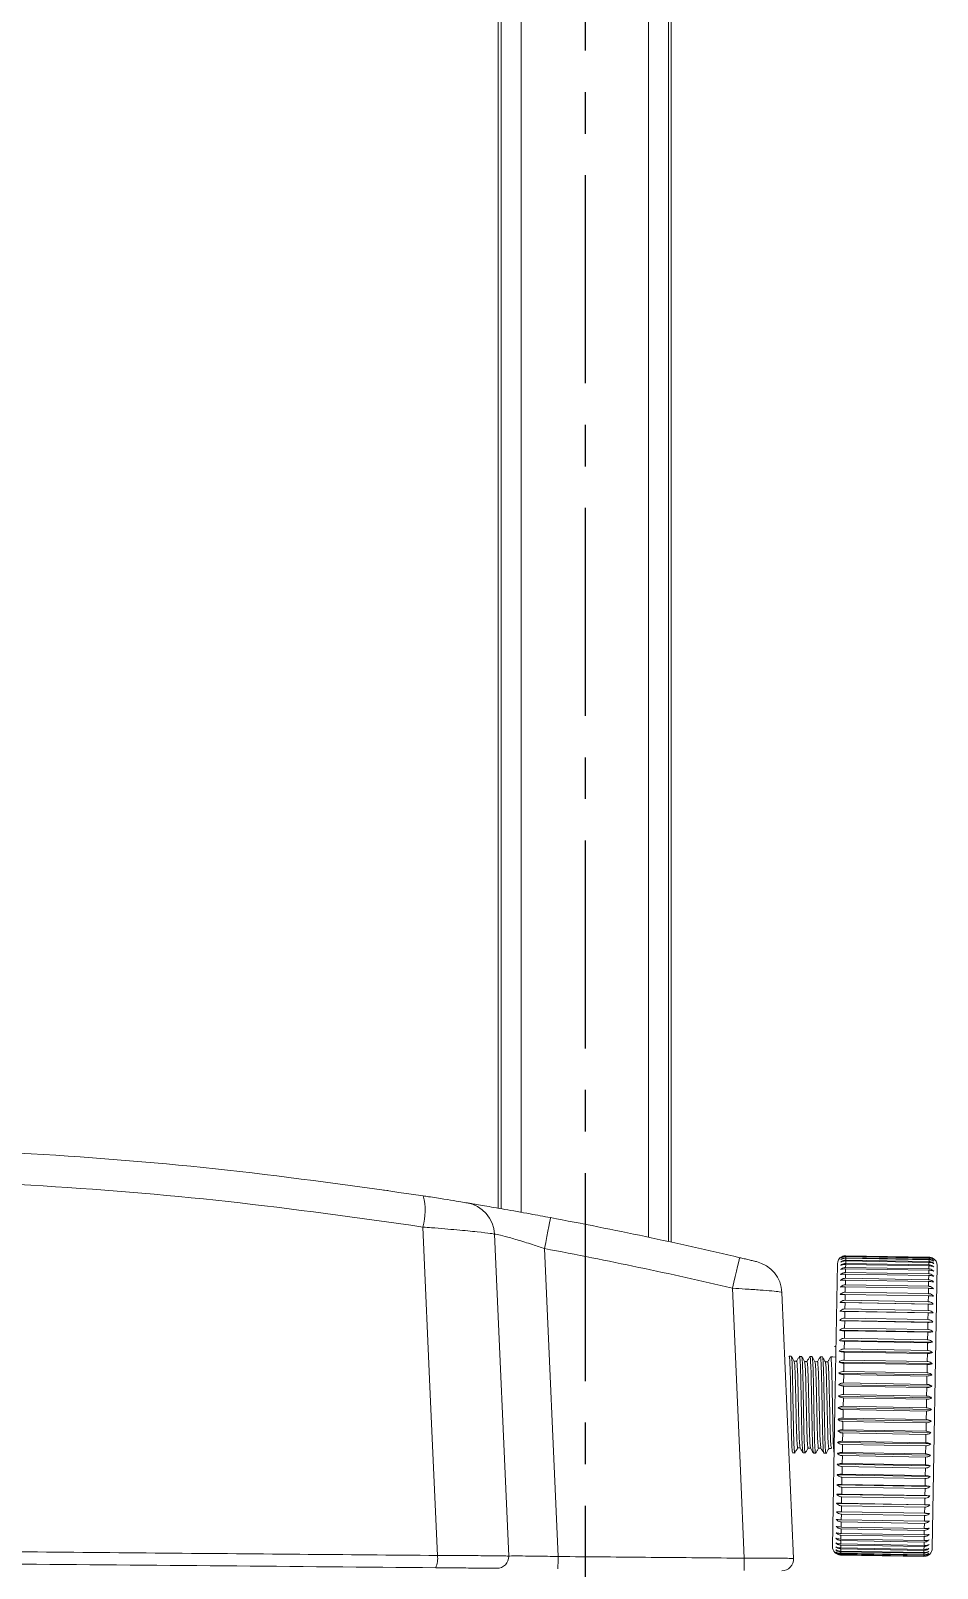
# Model space of a CAD drawing. Extents: x 0 to 1354, y 0 to 992.
# Drawn here: x 725.1 to 779.6, y 229.8 to 322.3 of the extents above; entities that cross this region are included whole.
import ezdxf

# ---------------------------------------------------------------- set-up
doc = ezdxf.new("R2010")
doc.units = 0
doc.header["$LTSCALE"] = 10
doc.header["$MEASUREMENT"] = 0
doc.linetypes.add('CENTER', pattern=[2, 1.25, -0.25, 0.25, -0.25])
doc.layers.get('0').update_dxf_attribs({"linetype": 'CONTINUOUS'})

msp = doc.modelspace()

# ---------------------------------------------------------------- linework, layer by layer
at = {"color": 1, "linetype": 'CENTER'}
msp.add_line((758.398, 533.594), (758.398, 155.095), dxfattribs=at)
at = {"color": 7, "linetype": 'Continuous', "lineweight": 15}
for p, q in [((753.178, 372.785), (753.178, 251.487)), ((753.35, 251.457), (753.35, 372.755)), ((762.21, 249.74), (762.21, 372.631)), ((763.41, 372.901), (763.41, 249.478)), ((763.578, 249.442), (763.578, 372.945)), ((754.549, 372.512), (754.549, 251.243)), ((746.283, 252.567), (746.546, 252.552)), ((752.961, 249.923), (753.807, 230.567)), ((755.966, 249.058), (756.774, 230.541)), ((773.409, 239.491), (773.56, 248.138)), ((774.068, 248.63), (774.031, 248.629)), ((774.055, 247.843), (774.051, 247.622)), ((774.055, 247.843), (779.054, 247.756)), ((774.059, 248.106), (774.056, 247.922)), ((779.055, 247.835), (774.056, 247.922)), ((774.059, 248.106), (779.059, 248.019)), ((774.063, 248.317), (774.06, 248.171)), ((779.06, 248.084), (774.06, 248.171)), ((774.063, 248.317), (779.062, 248.23)), ((774.066, 248.475), (774.064, 248.367)), ((779.063, 248.28), (774.064, 248.367)), ((774.068, 248.578), (774.066, 248.51)), ((779.066, 248.422), (774.066, 248.51)), ((774.066, 248.475), (779.065, 248.388)), ((779.068, 248.542), (774.068, 248.629)), ((774.068, 248.626), (774.068, 248.597)), ((774.068, 248.626), (779.068, 248.539)), ((779.067, 248.51), (774.068, 248.597)), ((774.068, 248.578), (779.067, 248.491)), ((779.055, 247.835), (779.059, 248.019)), ((779.06, 248.084), (779.062, 248.23)), ((779.063, 248.28), (779.065, 248.388)), ((779.066, 248.422), (779.067, 248.491)), ((779.067, 248.51), (779.068, 248.539)), ((779.086, 248.542), (779.068, 248.542)), ((779.559, 248.034), (779.262, 231.036)), ((774.043, 247.166), (774.038, 246.877)), ((779.037, 246.79), (774.038, 246.877)), ((774.043, 247.166), (779.042, 247.079)), ((774.049, 247.529), (774.045, 247.273)), ((779.044, 247.186), (774.045, 247.273)), ((774.049, 247.529), (779.049, 247.442)), ((779.05, 247.535), (774.051, 247.622)), ((779.037, 246.79), (779.042, 247.079)), ((779.044, 247.186), (779.049, 247.442)), ((779.05, 247.535), (779.054, 247.756)), ((770.226, 246.415), (770.924, 230.418)), ((774.028, 246.304), (774.022, 245.953)), ((779.021, 245.866), (774.022, 245.953)), ((774.028, 246.304), (779.027, 246.217)), ((774.036, 246.757), (774.03, 246.436)), ((779.029, 246.349), (774.03, 246.436)), ((774.036, 246.757), (779.035, 246.67)), ((779.021, 245.866), (779.027, 246.217)), ((779.029, 246.349), (779.035, 246.67)), ((773.71, 245.296), (779.309, 245.199)), ((773.719, 245.818), (779.319, 245.72)), ((774.01, 245.278), (774.003, 244.873)), ((774.01, 245.278), (779.009, 245.19)), ((774.019, 245.81), (774.013, 245.431)), ((779.012, 245.344), (774.013, 245.431)), ((774.019, 245.81), (779.019, 245.723)), ((779.002, 244.786), (779.009, 245.19)), ((779.012, 245.344), (779.019, 245.723)), ((773.69, 244.153), (779.289, 244.055)), ((773.701, 244.74), (779.3, 244.642)), ((773.99, 244.112), (773.982, 243.665)), ((773.99, 244.112), (778.989, 244.025)), ((774, 244.711), (773.993, 244.283)), ((778.992, 244.196), (773.993, 244.283)), ((774, 244.711), (778.999, 244.623)), ((779.002, 244.786), (774.003, 244.873)), ((778.992, 244.196), (778.999, 244.623)), ((773.473, 243.166), (773.393, 243.167)), ((773.68, 243.537), (779.279, 243.439)), ((773.979, 243.486), (773.971, 243.021)), ((773.979, 243.486), (778.978, 243.399)), ((778.981, 243.578), (773.982, 243.665)), ((778.97, 242.934), (778.978, 243.399)), ((778.981, 243.578), (778.989, 244.025)), ((770.788, 242.586), (770.659, 242.588)), ((771.106, 242.28), (770.958, 242.283)), ((771.413, 242.575), (771.284, 242.577)), ((771.73, 242.269), (771.583, 242.272)), ((772.037, 242.564), (771.909, 242.566)), ((772.355, 242.258), (772.208, 242.261)), ((772.662, 242.553), (772.534, 242.555)), ((772.98, 242.248), (772.833, 242.25)), ((773.287, 242.542), (773.159, 242.544)), ((773.289, 242.542), (773.462, 242.539)), ((773.657, 242.238), (779.256, 242.14)), ((773.668, 242.898), (779.268, 242.8)), ((773.967, 242.836), (773.959, 242.357)), ((778.958, 242.27), (773.959, 242.357)), ((773.967, 242.836), (778.967, 242.749)), ((778.97, 242.934), (773.971, 243.021)), ((778.958, 242.27), (778.967, 242.749)), ((773.645, 241.562), (779.244, 241.464)), ((773.944, 241.481), (773.935, 240.982)), ((773.944, 241.481), (778.943, 241.394)), ((773.956, 242.167), (773.947, 241.676)), ((778.946, 241.588), (773.947, 241.676)), ((773.956, 242.167), (778.955, 242.079)), ((778.934, 240.894), (778.943, 241.394)), ((778.946, 241.588), (778.955, 242.079)), ((773.633, 240.875), (779.232, 240.777)), ((773.932, 240.785), (773.923, 240.279)), ((773.932, 240.785), (778.931, 240.697)), ((778.934, 240.894), (773.935, 240.982)), ((778.922, 240.192), (778.931, 240.697)), ((773.263, 231.141), (773.409, 239.491)), ((773.609, 239.481), (779.208, 239.383)), ((773.621, 240.179), (779.22, 240.082)), ((773.919, 240.081), (773.91, 239.573)), ((778.91, 239.486), (773.91, 239.573)), ((773.919, 240.081), (778.919, 239.994)), ((778.922, 240.192), (773.923, 240.279)), ((778.91, 239.486), (778.919, 239.994)), ((773.403, 239.146), (773.395, 238.693)), ((773.597, 238.783), (779.196, 238.686)), ((773.895, 238.67), (773.886, 238.166)), ((773.895, 238.67), (778.894, 238.582)), ((773.907, 239.374), (773.898, 238.867)), ((778.897, 238.78), (773.898, 238.867)), ((773.907, 239.374), (778.906, 239.287)), ((778.885, 238.079), (778.894, 238.582)), ((778.897, 238.78), (778.906, 239.287)), ((773.584, 238.091), (779.184, 237.993)), ((773.882, 237.97), (773.874, 237.474)), ((773.882, 237.97), (778.882, 237.883)), ((778.885, 238.079), (773.886, 238.166)), ((778.873, 237.387), (778.882, 237.883)), ((770.87, 236.784), (770.999, 236.781)), ((771.177, 237.078), (771.324, 237.076)), ((771.495, 236.773), (771.624, 236.77)), ((771.802, 237.067), (771.949, 237.065)), ((772.12, 236.762), (772.249, 236.759)), ((772.427, 237.056), (772.574, 237.054)), ((772.745, 236.751), (772.874, 236.749)), ((773.052, 237.046), (773.199, 237.043)), ((773.561, 236.739), (779.16, 236.641)), ((773.573, 237.408), (779.172, 237.31)), ((773.87, 237.282), (773.862, 236.795)), ((778.861, 236.708), (773.862, 236.795)), ((773.87, 237.282), (778.87, 237.194)), ((778.873, 237.387), (773.874, 237.474)), ((778.861, 236.708), (778.87, 237.194)), ((773.55, 236.088), (779.149, 235.99)), ((773.847, 235.952), (773.839, 235.494)), ((773.847, 235.952), (778.846, 235.864)), ((773.859, 236.607), (773.85, 236.134)), ((778.85, 236.047), (773.85, 236.134)), ((773.859, 236.607), (778.858, 236.52)), ((778.838, 235.407), (778.846, 235.864)), ((778.85, 236.047), (778.858, 236.52)), ((773.528, 234.855), (779.127, 234.757)), ((773.539, 235.458), (779.138, 235.361)), ((773.836, 235.319), (773.828, 234.88)), ((778.828, 234.793), (773.828, 234.88)), ((773.836, 235.319), (778.835, 235.232)), ((778.838, 235.407), (773.839, 235.494)), ((778.828, 234.793), (778.835, 235.232)), ((773.518, 234.281), (779.117, 234.183)), ((773.816, 234.136), (773.809, 233.743)), ((773.816, 234.136), (778.815, 234.049)), ((773.826, 234.712), (773.818, 234.295)), ((778.818, 234.208), (773.818, 234.295)), ((773.826, 234.712), (778.825, 234.625)), ((778.808, 233.656), (778.815, 234.049)), ((778.818, 234.208), (778.825, 234.625)), ((773.509, 233.74), (779.108, 233.642)), ((773.797, 233.089), (773.791, 232.751)), ((773.797, 233.089), (778.796, 233.002)), ((773.806, 233.594), (773.8, 233.227)), ((778.799, 233.14), (773.8, 233.227)), ((773.806, 233.594), (778.805, 233.507)), ((778.808, 233.656), (773.809, 233.743)), ((778.791, 232.664), (778.796, 233.002)), ((778.799, 233.14), (778.805, 233.507)), ((773.782, 232.203), (773.777, 231.928)), ((773.782, 232.203), (778.781, 232.116)), ((773.789, 232.625), (773.784, 232.317)), ((778.783, 232.23), (773.784, 232.317)), ((773.789, 232.625), (778.788, 232.537)), ((778.791, 232.664), (773.791, 232.751)), ((778.776, 231.841), (778.781, 232.116)), ((778.783, 232.23), (778.788, 232.537)), ((773.765, 231.223), (773.762, 231.055)), ((773.765, 231.223), (778.764, 231.135)), ((773.769, 231.5), (773.766, 231.295)), ((778.765, 231.208), (773.766, 231.295)), ((773.769, 231.5), (778.769, 231.413)), ((773.775, 231.827), (773.771, 231.587)), ((778.77, 231.5), (773.771, 231.587)), ((773.775, 231.827), (778.774, 231.74)), ((778.776, 231.841), (773.777, 231.928)), ((778.761, 230.968), (778.764, 231.135)), ((778.765, 231.208), (778.769, 231.413)), ((778.77, 231.5), (778.774, 231.74)), ((773.755, 230.644), (773.754, 230.632)), ((778.754, 230.545), (773.754, 230.632)), ((773.756, 230.707), (773.755, 230.656)), ((778.754, 230.568), (773.755, 230.656)), ((773.755, 230.644), (778.754, 230.556)), ((773.758, 230.825), (773.756, 230.734)), ((778.755, 230.647), (773.756, 230.734)), ((773.756, 230.707), (778.755, 230.619)), ((773.761, 230.997), (773.758, 230.868)), ((778.758, 230.78), (773.758, 230.868)), ((773.758, 230.825), (778.757, 230.737)), ((773.761, 230.997), (778.76, 230.91)), ((778.761, 230.968), (773.762, 231.055)), ((778.754, 230.568), (778.755, 230.619)), ((778.754, 230.556), (778.754, 230.545)), ((778.755, 230.647), (778.757, 230.737)), ((778.758, 230.78), (778.76, 230.91))]:
    msp.add_line(p, q, dxfattribs=at)
at = {"color": 7, "linetype": 'Continuous', "lineweight": 15, "flags": 128}
for points in [[(756.315, 250.92), (756.309, 250.884), (756.289, 250.78), (756.257, 250.61), (756.214, 250.38), (756.161, 250.1), (756.101, 249.778), (756.035, 249.427), (755.966, 249.058)], [(749.527, 230.605), (749.115, 239.848), (748.647, 250.356)], [(767.69, 248.512), (767.682, 248.477), (767.657, 248.373), (767.618, 248.205), (767.564, 247.978), (767.498, 247.7), (767.423, 247.382), (767.341, 247.034), (767.255, 246.67)], [(767.964, 230.444), (767.735, 235.693), (767.255, 246.67)]]:
    msp.add_lwpolyline(points, dxfattribs=at)
at = {"color": 7, "linetype": 'Continuous', "lineweight": 15}
for centre, radius, start, end in [((745.093, 251.346), 3.69, 344.42736, 13.8546), ((750.963, 249.836), 2, 2.5, 80.54876), ((768.227, 246.328), 2, 2.5, 76.47784), ((774.06, 248.13), 0.5, 118.21413, 179), ((779.059, 248.042), 0.5, 359, 63.99037), ((773.763, 231.132), 0.5, 179, 269), ((748.142, 230.429), 1.397, 336.34168, 7.21189), ((753.107, 230.537), 0.7, 269.5, 2.5), ((737.034, 230.523), 19.74, 357.91475, 0.05304), ((752.33, 230.39), 15.634, 357.49821, 0.19827), ((770.225, 230.387), 0.7, 269.5, 2.5), ((778.762, 231.045), 0.5, 269, 359)]:
    msp.add_arc(centre, radius, start, end, dxfattribs=at)
for points, knots in [([(676.121, 252.863), (680.19, 253.365), (688.345, 254.371), (700.638, 255.111), (712.913, 255.291), (724.998, 254.856), (736.956, 253.89), (744.764, 252.784), (748.675, 252.23)], [0, 0, 0, 0, 0.169563, 0.339862, 0.50648, 0.673817, 0.83658, 1, 1, 1, 1]), ([(748.647, 250.356), (744.753, 250.904), (736.947, 252.002), (725.01, 252.961), (712.914, 253.395), (700.661, 253.219), (688.354, 252.486), (680.201, 251.489), (676.116, 250.989)], [0, 0, 0, 0, 0.162766, 0.326182, 0.492801, 0.660139, 0.829698, 1, 1, 1, 1]), ([(748.675, 252.23), (748.782, 252.213), (749.218, 252.145), (749.943, 252.03), (750.689, 251.909), (751.195, 251.825), (751.259, 251.814), (751.292, 251.809)], [0, 0, 0, 0, 0.075886, 0.311225, 0.541999, 0.771179, 1, 1, 1, 1]), ([(751.292, 251.809), (751.345, 251.8), (751.453, 251.782), (752.294, 251.641), (753.533, 251.426), (754.947, 251.174), (755.908, 250.995), (756.315, 250.92)], [0, 0, 0, 0, 0.208797, 0.417938, 0.628102, 0.84218, 1, 1, 1, 1]), ([(756.315, 250.92), (757.267, 250.738), (759.171, 250.374), (762.019, 249.786), (764.859, 249.17), (766.747, 248.731), (767.69, 248.512)], [0, 0, 0, 0, 0.250051, 0.500135, 0.750051, 1, 1, 1, 1]), ([(752.961, 249.923), (752.908, 249.937), (752.801, 249.966), (751.969, 250.061), (750.741, 250.181), (749.544, 250.285), (748.823, 250.342), (748.647, 250.356)], [0, 0, 0, 0, 0.230595, 0.46091, 0.691415, 0.924939, 1, 1, 1, 1]), ([(755.966, 249.058), (755.722, 249.14), (755.152, 249.33), (754.305, 249.592), (753.561, 249.803), (753.056, 249.928), (752.993, 249.925), (752.961, 249.923)], [0, 0, 0, 0, 0.161053, 0.377225, 0.586807, 0.793667, 1, 1, 1, 1]), ([(767.255, 246.67), (766.319, 246.887), (764.446, 247.323), (761.627, 247.934), (758.801, 248.517), (756.911, 248.878), (755.966, 249.058)], [0, 0, 0, 0, 0.249916, 0.499865, 0.749916, 1, 1, 1, 1]), ([(767.69, 248.512), (767.777, 248.491), (767.974, 248.445), (768.257, 248.377), (768.5, 248.319), (768.664, 248.28), (768.685, 248.275), (768.695, 248.272)], [0, 0, 0, 0, 0.168587, 0.382995, 0.590286, 0.79529, 1, 1, 1, 1]), ([(774.056, 247.922), (774.012, 247.918), (773.922, 247.911), (773.822, 247.856), (773.772, 247.812), (773.754, 247.797)], [0, 0, 0, 0, 0.392255, 0.783397, 1, 1, 1, 1]), ([(773.754, 247.797), (773.791, 247.808), (773.865, 247.831), (773.976, 247.843), (774.04, 247.843), (774.055, 247.843)], [0, 0, 0, 0, 0.434361, 0.872647, 1, 1, 1, 1]), ([(774.06, 248.171), (774.016, 248.167), (773.927, 248.16), (773.826, 248.107), (773.776, 248.065), (773.758, 248.05)], [0, 0, 0, 0, 0.392255, 0.783397, 1, 1, 1, 1]), ([(773.758, 248.05), (773.795, 248.064), (773.869, 248.092), (773.981, 248.106), (774.045, 248.106), (774.059, 248.106)], [0, 0, 0, 0, 0.434336, 0.87263, 1, 1, 1, 1]), ([(774.064, 248.367), (774.019, 248.364), (773.93, 248.357), (773.83, 248.306), (773.78, 248.266), (773.762, 248.251)], [0, 0, 0, 0, 0.392255, 0.783397, 1, 1, 1, 1]), ([(773.762, 248.251), (773.799, 248.268), (773.873, 248.3), (773.985, 248.317), (774.049, 248.317), (774.063, 248.317)], [0, 0, 0, 0, 0.434305, 0.872608, 1, 1, 1, 1]), ([(774.066, 248.51), (774.022, 248.506), (773.933, 248.5), (773.832, 248.452), (773.782, 248.413), (773.764, 248.4)], [0, 0, 0, 0, 0.392255, 0.783397, 1, 1, 1, 1]), ([(773.764, 248.4), (773.801, 248.418), (773.876, 248.455), (773.987, 248.475), (774.051, 248.475), (774.066, 248.475)], [0, 0, 0, 0, 0.434265, 0.87258, 1, 1, 1, 1]), ([(774.068, 248.597), (774.023, 248.594), (773.934, 248.588), (773.834, 248.543), (773.784, 248.507), (773.766, 248.494)], [0, 0, 0, 0, 0.392255, 0.783397, 1, 1, 1, 1]), ([(773.766, 248.494), (773.803, 248.514), (773.877, 248.555), (773.989, 248.577), (774.053, 248.578), (774.068, 248.578)], [0, 0, 0, 0, 0.434216, 0.872546, 1, 1, 1, 1]), ([(774.068, 248.629), (774.024, 248.627), (773.935, 248.621), (773.834, 248.579), (773.785, 248.545), (773.767, 248.533)], [0, 0, 0, 0, 0.392255, 0.783397, 1, 1, 1, 1]), ([(773.767, 248.533), (773.804, 248.556), (773.878, 248.601), (773.99, 248.625), (774.054, 248.626), (774.068, 248.626)], [0, 0, 0, 0, 0.434155, 0.872502, 1, 1, 1, 1]), ([(779.353, 247.699), (779.317, 247.731), (779.245, 247.794), (779.134, 247.831), (779.07, 247.834), (779.055, 247.835)], [0, 0, 0, 0, 0.434361, 0.872647, 1, 1, 1, 1]), ([(779.059, 248.019), (779.103, 248.016), (779.192, 248.01), (779.291, 247.982), (779.34, 247.96), (779.357, 247.952)], [0, 0, 0, 0, 0.392255, 0.783397, 1, 1, 1, 1]), ([(779.357, 247.952), (779.321, 247.983), (779.249, 248.044), (779.138, 248.08), (779.074, 248.083), (779.06, 248.084)], [0, 0, 0, 0, 0.434336, 0.87263, 1, 1, 1, 1]), ([(779.062, 248.23), (779.107, 248.227), (779.196, 248.22), (779.295, 248.188), (779.344, 248.163), (779.361, 248.154)], [0, 0, 0, 0, 0.392255, 0.783397, 1, 1, 1, 1]), ([(779.361, 248.154), (779.325, 248.183), (779.252, 248.242), (779.141, 248.276), (779.078, 248.279), (779.063, 248.28)], [0, 0, 0, 0, 0.434305, 0.872608, 1, 1, 1, 1]), ([(779.065, 248.388), (779.11, 248.384), (779.198, 248.377), (779.298, 248.34), (779.346, 248.312), (779.364, 248.302)], [0, 0, 0, 0, 0.392255, 0.783397, 1, 1, 1, 1]), ([(779.364, 248.302), (779.327, 248.33), (779.255, 248.386), (779.144, 248.418), (779.08, 248.422), (779.066, 248.422)], [0, 0, 0, 0, 0.434265, 0.87258, 1, 1, 1, 1]), ([(779.365, 248.396), (779.329, 248.422), (779.256, 248.475), (779.145, 248.506), (779.082, 248.509), (779.067, 248.51)], [0, 0, 0, 0, 0.4342163, 0.8725457, 1, 1, 1, 1]), ([(779.067, 248.491), (779.111, 248.487), (779.2, 248.479), (779.299, 248.439), (779.348, 248.407), (779.365, 248.396)], [0, 0, 0, 0, 0.392255, 0.783397, 1, 1, 1, 1]), ([(779.366, 248.436), (779.33, 248.46), (779.257, 248.51), (779.146, 248.539), (779.082, 248.541), (779.068, 248.542)], [0, 0, 0, 0, 0.434155, 0.872502, 1, 1, 1, 1]), ([(779.068, 248.539), (779.112, 248.534), (779.201, 248.526), (779.3, 248.482), (779.349, 248.448), (779.366, 248.436)], [0, 0, 0, 0, 0.392255, 0.783397, 1, 1, 1, 1]), ([(774.038, 246.877), (773.993, 246.873), (773.904, 246.864), (773.803, 246.806), (773.753, 246.76), (773.736, 246.743)], [0, 0, 0, 0, 0.392255, 0.783397, 1, 1, 1, 1]), ([(774.045, 247.273), (774, 247.269), (773.911, 247.261), (773.81, 247.204), (773.76, 247.158), (773.742, 247.141)], [0, 0, 0, 0, 0.392255, 0.783397, 1, 1, 1, 1]), ([(773.742, 247.141), (773.779, 247.148), (773.853, 247.161), (773.965, 247.167), (774.029, 247.167), (774.043, 247.166)], [0, 0, 0, 0, 0.434394, 0.872671, 1, 1, 1, 1]), ([(774.051, 247.622), (774.006, 247.618), (773.917, 247.61), (773.816, 247.554), (773.766, 247.509), (773.749, 247.493)], [0, 0, 0, 0, 0.3922553, 0.7833971, 1, 1, 1, 1]), ([(773.749, 247.493), (773.785, 247.502), (773.859, 247.521), (773.971, 247.53), (774.035, 247.529), (774.049, 247.529)], [0, 0, 0, 0, 0.43438, 0.872661, 1, 1, 1, 1]), ([(779.042, 247.079), (779.087, 247.077), (779.176, 247.074), (779.275, 247.059), (779.324, 247.047), (779.342, 247.043)], [0, 0, 0, 0, 0.3922553, 0.7833971, 1, 1, 1, 1]), ([(779.342, 247.043), (779.306, 247.077), (779.233, 247.143), (779.122, 247.182), (779.058, 247.185), (779.044, 247.186)], [0, 0, 0, 0, 0.434394, 0.872671, 1, 1, 1, 1]), ([(779.049, 247.442), (779.093, 247.44), (779.182, 247.435), (779.281, 247.416), (779.33, 247.401), (779.348, 247.395)], [0, 0, 0, 0, 0.392255, 0.783397, 1, 1, 1, 1]), ([(779.348, 247.395), (779.312, 247.428), (779.239, 247.493), (779.128, 247.531), (779.065, 247.534), (779.05, 247.535)], [0, 0, 0, 0, 0.43438, 0.872661, 1, 1, 1, 1]), ([(779.054, 247.756), (779.098, 247.753), (779.187, 247.748), (779.287, 247.724), (779.336, 247.706), (779.353, 247.699)], [0, 0, 0, 0, 0.3922553, 0.7833971, 1, 1, 1, 1]), ([(770.226, 246.415), (770.194, 246.428), (770.132, 246.453), (769.65, 246.508), (768.936, 246.568), (768.096, 246.625), (767.511, 246.656), (767.255, 246.67)], [0, 0, 0, 0, 0.208372, 0.415978, 0.623405, 0.835057, 1, 1, 1, 1]), ([(774.022, 245.953), (774.017, 245.953), (773.972, 245.953), (773.885, 245.936), (773.797, 245.886), (773.745, 245.843), (773.726, 245.824), (773.719, 245.818)], [0, 0, 0, 0, 0.039104, 0.401793, 0.76645, 0.915346, 1, 1, 1, 1]), ([(774.03, 246.436), (773.986, 246.432), (773.896, 246.423), (773.796, 246.365), (773.746, 246.318), (773.728, 246.301)], [0, 0, 0, 0, 0.392255, 0.783397, 1, 1, 1, 1]), ([(773.728, 246.301), (773.764, 246.302), (773.838, 246.305), (773.95, 246.305), (774.014, 246.304), (774.028, 246.304)], [0, 0, 0, 0, 0.43441, 0.8726817, 1, 1, 1, 1]), ([(773.736, 246.743), (773.772, 246.747), (773.846, 246.755), (773.958, 246.758), (774.021, 246.757), (774.036, 246.757)], [0, 0, 0, 0, 0.4344042, 0.8726776, 1, 1, 1, 1]), ([(779.027, 246.217), (779.072, 246.216), (779.161, 246.214), (779.26, 246.208), (779.309, 246.204), (779.327, 246.203)], [0, 0, 0, 0, 0.392255, 0.783397, 1, 1, 1, 1]), ([(779.327, 246.203), (779.291, 246.237), (779.219, 246.305), (779.108, 246.344), (779.044, 246.348), (779.029, 246.349)], [0, 0, 0, 0, 0.43441, 0.872682, 1, 1, 1, 1]), ([(779.035, 246.67), (779.08, 246.669), (779.168, 246.666), (779.268, 246.655), (779.317, 246.648), (779.335, 246.645)], [0, 0, 0, 0, 0.392255, 0.783397, 1, 1, 1, 1]), ([(779.335, 246.645), (779.299, 246.679), (779.226, 246.746), (779.115, 246.785), (779.052, 246.789), (779.037, 246.79)], [0, 0, 0, 0, 0.434404, 0.872678, 1, 1, 1, 1]), ([(774.013, 245.431), (773.968, 245.427), (773.879, 245.419), (773.778, 245.36), (773.728, 245.313), (773.71, 245.296)], [0, 0, 0, 0, 0.392255, 0.783397, 1, 1, 1, 1]), ([(773.71, 245.296), (773.747, 245.293), (773.82, 245.285), (773.932, 245.279), (773.996, 245.278), (774.01, 245.278)], [0, 0, 0, 0, 0.43441, 0.8726817, 1, 1, 1, 1]), ([(773.719, 245.818), (773.726, 245.817), (773.766, 245.816), (773.852, 245.813), (773.954, 245.811), (774.01, 245.81), (774.019, 245.81)], [0, 0, 0, 0, 0.084753, 0.501766, 0.921396, 1, 1, 1, 1]), ([(779.009, 245.19), (779.054, 245.19), (779.143, 245.19), (779.243, 245.194), (779.292, 245.197), (779.309, 245.199)], [0, 0, 0, 0, 0.392255, 0.783397, 1, 1, 1, 1]), ([(779.309, 245.199), (779.273, 245.232), (779.201, 245.3), (779.09, 245.34), (779.026, 245.343), (779.012, 245.344)], [0, 0, 0, 0, 0.43441, 0.872682, 1, 1, 1, 1]), ([(779.019, 245.723), (779.028, 245.723), (779.055, 245.722), (779.13, 245.721), (779.227, 245.72), (779.291, 245.72), (779.319, 245.72)], [0, 0, 0, 0, 0.087867, 0.232239, 0.666988, 1, 1, 1, 1]), ([(779.319, 245.72), (779.302, 245.737), (779.252, 245.787), (779.175, 245.833), (779.09, 245.86), (779.047, 245.864), (779.021, 245.866)], [0, 0, 0, 0, 0.212282, 0.622697, 0.768267, 1, 1, 1, 1]), ([(773.993, 244.283), (773.948, 244.279), (773.859, 244.271), (773.758, 244.214), (773.708, 244.169), (773.69, 244.153)], [0, 0, 0, 0, 0.3922553, 0.7833971, 1, 1, 1, 1]), ([(773.69, 244.153), (773.727, 244.144), (773.8, 244.126), (773.911, 244.114), (773.975, 244.112), (773.99, 244.112)], [0, 0, 0, 0, 0.434394, 0.872671, 1, 1, 1, 1]), ([(774.003, 244.873), (773.958, 244.869), (773.869, 244.861), (773.768, 244.803), (773.718, 244.757), (773.701, 244.74)], [0, 0, 0, 0, 0.392255, 0.783397, 1, 1, 1, 1]), ([(773.701, 244.74), (773.737, 244.734), (773.81, 244.721), (773.922, 244.712), (773.986, 244.711), (774, 244.711)], [0, 0, 0, 0, 0.434404, 0.872678, 1, 1, 1, 1]), ([(779.289, 244.055), (779.253, 244.088), (779.181, 244.154), (779.07, 244.192), (779.006, 244.195), (778.992, 244.196)], [0, 0, 0, 0, 0.434394, 0.872671, 1, 1, 1, 1]), ([(778.999, 244.623), (779.044, 244.623), (779.133, 244.624), (779.233, 244.632), (779.282, 244.64), (779.3, 244.642)], [0, 0, 0, 0, 0.392255, 0.783397, 1, 1, 1, 1]), ([(779.3, 244.642), (779.264, 244.676), (779.191, 244.743), (779.08, 244.782), (779.017, 244.785), (779.002, 244.786)], [0, 0, 0, 0, 0.4344042, 0.8726776, 1, 1, 1, 1]), ([(773.982, 243.665), (773.937, 243.661), (773.848, 243.653), (773.747, 243.597), (773.697, 243.553), (773.68, 243.537)], [0, 0, 0, 0, 0.392255, 0.783397, 1, 1, 1, 1]), ([(773.68, 243.537), (773.716, 243.526), (773.789, 243.503), (773.9, 243.488), (773.964, 243.486), (773.979, 243.486)], [0, 0, 0, 0, 0.43438, 0.872661, 1, 1, 1, 1]), ([(778.978, 243.399), (779.023, 243.4), (779.112, 243.401), (779.212, 243.419), (779.261, 243.434), (779.279, 243.439)], [0, 0, 0, 0, 0.3922553, 0.7833971, 1, 1, 1, 1]), ([(779.279, 243.439), (779.243, 243.471), (779.17, 243.536), (779.059, 243.573), (778.995, 243.577), (778.981, 243.578)], [0, 0, 0, 0, 0.43438, 0.872661, 1, 1, 1, 1]), ([(778.989, 244.025), (779.033, 244.025), (779.122, 244.026), (779.222, 244.04), (779.272, 244.051), (779.289, 244.055)], [0, 0, 0, 0, 0.392255, 0.783397, 1, 1, 1, 1]), ([(770.865, 236.822), (770.856, 236.854), (770.834, 236.927), (770.805, 237.552), (770.786, 238.497), (770.765, 239.635), (770.745, 240.775), (770.727, 241.761), (770.695, 242.392), (770.672, 242.655), (770.655, 242.565), (770.653, 242.55)], [0, 0, 0, 0, 0.100378, 0.227733, 0.350066, 0.47632, 0.602574, 0.724906, 0.852262, 0.976369, 1, 1, 1, 1]), ([(770.961, 242.278), (770.933, 242.329), (770.875, 242.432), (770.818, 242.535), (770.79, 242.587)], [0, 0, 0, 0, 0.499964, 1, 1, 1, 1]), ([(770.793, 242.562), (770.803, 242.516), (770.825, 242.417), (770.855, 241.746), (770.873, 240.776), (770.894, 239.631), (770.915, 238.499), (770.933, 237.534), (770.966, 236.942), (770.988, 236.704), (771.003, 236.797), (771.005, 236.805)], [0, 0, 0, 0, 0.111739, 0.239085, 0.361408, 0.487652, 0.613897, 0.73622, 0.863565, 0.987663, 1, 1, 1, 1]), ([(770.961, 242.262), (770.971, 242.22), (770.994, 242.132), (771.024, 241.53), (771.044, 240.66), (771.067, 239.633), (771.09, 238.619), (771.11, 237.753), (771.144, 237.222), (771.166, 237.009), (771.182, 237.092), (771.183, 237.099)], [0, 0, 0, 0, 0.112025, 0.239372, 0.361694, 0.487939, 0.614185, 0.736506, 0.863854, 0.987951, 1, 1, 1, 1]), ([(771.099, 242.246), (771.102, 242.259), (771.119, 242.341), (771.142, 242.104), (771.175, 241.539), (771.194, 240.654), (771.217, 239.632), (771.24, 238.612), (771.261, 237.764), (771.291, 237.204), (771.313, 237.139), (771.322, 237.11)], [0, 0, 0, 0, 0.023765, 0.147859, 0.275203, 0.397521, 0.523763, 0.650005, 0.772324, 0.899668, 1, 1, 1, 1]), ([(771.279, 242.573), (771.249, 242.523), (771.19, 242.426), (771.132, 242.328), (771.103, 242.28)], [0, 0, 0, 0, 0.50865, 1, 1, 1, 1]), ([(771.49, 236.811), (771.481, 236.843), (771.459, 236.916), (771.43, 237.541), (771.411, 238.486), (771.39, 239.624), (771.369, 240.764), (771.351, 241.75), (771.32, 242.381), (771.297, 242.644), (771.28, 242.554), (771.278, 242.539)], [0, 0, 0, 0, 0.100316, 0.227659, 0.34998, 0.476221, 0.602463, 0.724783, 0.852126, 0.976221, 1, 1, 1, 1]), ([(771.586, 242.267), (771.558, 242.318), (771.5, 242.421), (771.443, 242.524), (771.415, 242.576)], [0, 0, 0, 0, 0.499964, 1, 1, 1, 1]), ([(771.418, 242.551), (771.428, 242.505), (771.45, 242.406), (771.48, 241.735), (771.498, 240.765), (771.519, 239.62), (771.54, 238.488), (771.558, 237.523), (771.591, 236.931), (771.613, 236.693), (771.628, 236.786), (771.63, 236.794)], [0, 0, 0, 0, 0.111781, 0.239127, 0.36145, 0.487694, 0.613939, 0.736262, 0.863608, 0.987705, 1, 1, 1, 1]), ([(771.585, 242.251), (771.596, 242.209), (771.619, 242.121), (771.649, 241.519), (771.669, 240.649), (771.692, 239.622), (771.715, 238.608), (771.735, 237.742), (771.769, 237.212), (771.791, 236.998), (771.807, 237.081), (771.808, 237.088)], [0, 0, 0, 0, 0.11207, 0.239418, 0.36174, 0.487985, 0.61423, 0.736552, 0.863899, 0.987996, 1, 1, 1, 1]), ([(771.724, 242.235), (771.727, 242.248), (771.744, 242.33), (771.767, 242.093), (771.799, 241.528), (771.819, 240.643), (771.842, 239.621), (771.865, 238.601), (771.886, 237.753), (771.916, 237.193), (771.937, 237.128), (771.947, 237.099)], [0, 0, 0, 0, 0.023814, 0.147919, 0.275275, 0.397605, 0.523859, 0.650113, 0.772443, 0.899798, 1, 1, 1, 1]), ([(771.904, 242.562), (771.874, 242.512), (771.815, 242.415), (771.757, 242.317), (771.728, 242.269)], [0, 0, 0, 0, 0.5086903, 1, 1, 1, 1]), ([(772.115, 236.8), (772.106, 236.832), (772.084, 236.905), (772.055, 237.53), (772.036, 238.475), (772.015, 239.613), (771.994, 240.753), (771.976, 241.739), (771.945, 242.37), (771.922, 242.634), (771.905, 242.543), (771.903, 242.528)], [0, 0, 0, 0, 0.100197, 0.22755, 0.349881, 0.476133, 0.602385, 0.724716, 0.852069, 0.976174, 1, 1, 1, 1]), ([(772.211, 242.256), (772.182, 242.308), (772.125, 242.411), (772.068, 242.513), (772.039, 242.565)], [0, 0, 0, 0, 0.499964, 1, 1, 1, 1]), ([(772.042, 242.54), (772.053, 242.494), (772.075, 242.395), (772.105, 241.724), (772.123, 240.754), (772.144, 239.609), (772.165, 238.477), (772.183, 237.512), (772.216, 236.92), (772.237, 236.682), (772.253, 236.775), (772.255, 236.783)], [0, 0, 0, 0, 0.111824, 0.239169, 0.361492, 0.487737, 0.613981, 0.736304, 0.86365, 0.987747, 1, 1, 1, 1]), ([(772.21, 242.24), (772.221, 242.199), (772.243, 242.11), (772.274, 241.508), (772.294, 240.638), (772.317, 239.611), (772.34, 238.597), (772.36, 237.731), (772.394, 237.201), (772.416, 236.987), (772.431, 237.07), (772.433, 237.077)], [0, 0, 0, 0, 0.112116, 0.239463, 0.361785, 0.48803, 0.614276, 0.736597, 0.863944, 0.988041, 1, 1, 1, 1]), ([(772.349, 242.224), (772.352, 242.237), (772.368, 242.319), (772.392, 242.082), (772.424, 241.517), (772.444, 240.632), (772.467, 239.61), (772.49, 238.59), (772.51, 237.742), (772.541, 237.182), (772.562, 237.117), (772.572, 237.088)], [0, 0, 0, 0, 0.023531, 0.147638, 0.274995, 0.397327, 0.523582, 0.649838, 0.772169, 0.899527, 1, 1, 1, 1]), ([(772.529, 242.551), (772.499, 242.501), (772.44, 242.404), (772.381, 242.306), (772.353, 242.259)], [0, 0, 0, 0, 0.508449, 1, 1, 1, 1]), ([(772.74, 236.789), (772.731, 236.821), (772.709, 236.894), (772.68, 237.519), (772.661, 238.464), (772.64, 239.602), (772.619, 240.742), (772.601, 241.728), (772.57, 242.359), (772.547, 242.623), (772.53, 242.532), (772.528, 242.517)], [0, 0, 0, 0, 0.100455, 0.22781, 0.350142, 0.476396, 0.60265, 0.724982, 0.852337, 0.976444, 1, 1, 1, 1]), ([(772.836, 242.245), (772.807, 242.297), (772.75, 242.4), (772.693, 242.503), (772.664, 242.554)], [0, 0, 0, 0, 0.499964, 1, 1, 1, 1]), ([(772.667, 242.529), (772.678, 242.483), (772.7, 242.384), (772.73, 241.713), (772.748, 240.743), (772.769, 239.598), (772.79, 238.466), (772.808, 237.501), (772.84, 236.909), (772.862, 236.671), (772.878, 236.764), (772.879, 236.772)], [0, 0, 0, 0, 0.111863, 0.239208, 0.361531, 0.487775, 0.614019, 0.736342, 0.863687, 0.987783, 1, 1, 1, 1]), ([(772.835, 242.229), (772.846, 242.188), (772.868, 242.099), (772.899, 241.497), (772.919, 240.627), (772.942, 239.6), (772.965, 238.586), (772.985, 237.72), (773.019, 237.19), (773.041, 236.976), (773.056, 237.059), (773.058, 237.066)], [0, 0, 0, 0, 0.112159, 0.239505, 0.361826, 0.488071, 0.614316, 0.736637, 0.863983, 0.98808, 1, 1, 1, 1]), ([(772.974, 242.213), (772.977, 242.226), (772.993, 242.308), (773.016, 242.072), (773.049, 241.506), (773.069, 240.621), (773.092, 239.6), (773.115, 238.579), (773.135, 237.732), (773.166, 237.171), (773.187, 237.106), (773.197, 237.077)], [0, 0, 0, 0, 0.023728, 0.147827, 0.275177, 0.397501, 0.523749, 0.649996, 0.772321, 0.89967, 1, 1, 1, 1]), ([(773.154, 242.54), (773.124, 242.49), (773.065, 242.393), (773.006, 242.296), (772.977, 242.248)], [0, 0, 0, 0, 0.508618, 1, 1, 1, 1]), ([(773.365, 236.778), (773.355, 236.81), (773.334, 236.883), (773.305, 237.508), (773.286, 238.453), (773.265, 239.591), (773.244, 240.731), (773.226, 241.718), (773.195, 242.348), (773.172, 242.612), (773.155, 242.521), (773.152, 242.506)], [0, 0, 0, 0, 0.100316, 0.227664, 0.34999, 0.476237, 0.602484, 0.724809, 0.852158, 0.976258, 1, 1, 1, 1]), ([(773.959, 242.357), (773.914, 242.353), (773.825, 242.346), (773.725, 242.294), (773.675, 242.253), (773.657, 242.238)], [0, 0, 0, 0, 0.392255, 0.783397, 1, 1, 1, 1]), ([(773.657, 242.238), (773.693, 242.222), (773.766, 242.189), (773.877, 242.169), (773.941, 242.167), (773.956, 242.167)], [0, 0, 0, 0, 0.434336, 0.8726297, 1, 1, 1, 1]), ([(773.971, 243.021), (773.926, 243.017), (773.837, 243.01), (773.736, 242.956), (773.686, 242.913), (773.668, 242.898)], [0, 0, 0, 0, 0.392255, 0.783397, 1, 1, 1, 1]), ([(773.668, 242.898), (773.705, 242.884), (773.778, 242.856), (773.889, 242.839), (773.953, 242.837), (773.967, 242.836)], [0, 0, 0, 0, 0.434361, 0.872647, 1, 1, 1, 1]), ([(779.256, 242.14), (779.22, 242.17), (779.147, 242.23), (779.036, 242.266), (778.973, 242.269), (778.958, 242.27)], [0, 0, 0, 0, 0.434336, 0.87263, 1, 1, 1, 1]), ([(778.967, 242.749), (779.011, 242.75), (779.1, 242.753), (779.2, 242.775), (779.25, 242.793), (779.268, 242.8)], [0, 0, 0, 0, 0.392255, 0.783397, 1, 1, 1, 1]), ([(779.268, 242.8), (779.231, 242.831), (779.159, 242.893), (779.048, 242.93), (778.984, 242.933), (778.97, 242.934)], [0, 0, 0, 0, 0.434361, 0.872647, 1, 1, 1, 1]), ([(773.947, 241.676), (773.902, 241.672), (773.813, 241.665), (773.713, 241.616), (773.663, 241.576), (773.645, 241.562)], [0, 0, 0, 0, 0.3922553, 0.7833971, 1, 1, 1, 1]), ([(773.645, 241.562), (773.681, 241.544), (773.754, 241.507), (773.865, 241.484), (773.929, 241.482), (773.944, 241.481)], [0, 0, 0, 0, 0.434305, 0.872608, 1, 1, 1, 1]), ([(778.943, 241.394), (778.988, 241.396), (779.077, 241.4), (779.177, 241.431), (779.227, 241.456), (779.244, 241.464)], [0, 0, 0, 0, 0.392255, 0.783397, 1, 1, 1, 1]), ([(779.244, 241.464), (779.208, 241.493), (779.136, 241.551), (779.025, 241.584), (778.961, 241.588), (778.946, 241.588)], [0, 0, 0, 0, 0.4343046, 0.8726077, 1, 1, 1, 1]), ([(778.955, 242.079), (778.999, 242.081), (779.089, 242.084), (779.189, 242.111), (779.238, 242.132), (779.256, 242.14)], [0, 0, 0, 0, 0.392255, 0.783397, 1, 1, 1, 1]), ([(773.935, 240.982), (773.89, 240.978), (773.801, 240.972), (773.701, 240.925), (773.651, 240.888), (773.633, 240.875)], [0, 0, 0, 0, 0.3922553, 0.7833971, 1, 1, 1, 1]), ([(773.633, 240.875), (773.669, 240.854), (773.742, 240.813), (773.853, 240.788), (773.917, 240.785), (773.932, 240.785)], [0, 0, 0, 0, 0.434265, 0.87258, 1, 1, 1, 1]), ([(778.931, 240.697), (778.975, 240.7), (779.064, 240.704), (779.165, 240.739), (779.215, 240.767), (779.232, 240.777)], [0, 0, 0, 0, 0.3922553, 0.7833971, 1, 1, 1, 1]), ([(779.232, 240.777), (779.196, 240.804), (779.124, 240.859), (779.012, 240.891), (778.949, 240.894), (778.934, 240.894)], [0, 0, 0, 0, 0.434265, 0.87258, 1, 1, 1, 1]), ([(773.91, 239.573), (773.866, 239.571), (773.777, 239.565), (773.676, 239.525), (773.626, 239.492), (773.609, 239.481)], [0, 0, 0, 0, 0.392255, 0.783397, 1, 1, 1, 1]), ([(773.609, 239.481), (773.645, 239.456), (773.718, 239.407), (773.829, 239.378), (773.893, 239.375), (773.907, 239.374)], [0, 0, 0, 0, 0.434155, 0.872502, 1, 1, 1, 1]), ([(773.923, 240.279), (773.878, 240.277), (773.789, 240.271), (773.689, 240.227), (773.639, 240.192), (773.621, 240.179)], [0, 0, 0, 0, 0.3922553, 0.7833971, 1, 1, 1, 1]), ([(773.621, 240.179), (773.657, 240.157), (773.73, 240.111), (773.841, 240.084), (773.905, 240.082), (773.919, 240.081)], [0, 0, 0, 0, 0.434216, 0.872546, 1, 1, 1, 1]), ([(779.208, 239.383), (779.172, 239.407), (779.099, 239.454), (778.988, 239.483), (778.924, 239.485), (778.91, 239.486)], [0, 0, 0, 0, 0.434155, 0.872502, 1, 1, 1, 1]), ([(778.919, 239.994), (778.963, 239.996), (779.052, 240.001), (779.153, 240.04), (779.202, 240.071), (779.22, 240.082)], [0, 0, 0, 0, 0.392255, 0.783397, 1, 1, 1, 1]), ([(779.22, 240.082), (779.184, 240.107), (779.111, 240.158), (779, 240.189), (778.936, 240.192), (778.922, 240.192)], [0, 0, 0, 0, 0.434216, 0.872546, 1, 1, 1, 1]), ([(773.898, 238.867), (773.853, 238.865), (773.764, 238.86), (773.664, 238.823), (773.614, 238.794), (773.597, 238.783)], [0, 0, 0, 0, 0.392255, 0.783397, 1, 1, 1, 1]), ([(773.597, 238.783), (773.633, 238.757), (773.705, 238.704), (773.816, 238.673), (773.88, 238.67), (773.895, 238.67)], [0, 0, 0, 0, 0.434216, 0.872546, 1, 1, 1, 1]), ([(778.894, 238.582), (778.938, 238.585), (779.028, 238.592), (779.128, 238.636), (779.178, 238.673), (779.196, 238.686)], [0, 0, 0, 0, 0.392255, 0.783397, 1, 1, 1, 1]), ([(779.196, 238.686), (779.16, 238.707), (779.087, 238.751), (778.976, 238.777), (778.912, 238.78), (778.897, 238.78)], [0, 0, 0, 0, 0.434216, 0.872546, 1, 1, 1, 1]), ([(778.906, 239.287), (778.951, 239.29), (779.04, 239.296), (779.14, 239.337), (779.19, 239.371), (779.208, 239.383)], [0, 0, 0, 0, 0.392255, 0.783397, 1, 1, 1, 1]), ([(773.886, 238.166), (773.841, 238.164), (773.752, 238.16), (773.652, 238.127), (773.602, 238.1), (773.584, 238.091)], [0, 0, 0, 0, 0.392255, 0.783397, 1, 1, 1, 1]), ([(773.584, 238.091), (773.621, 238.063), (773.693, 238.007), (773.804, 237.974), (773.868, 237.971), (773.882, 237.97)], [0, 0, 0, 0, 0.434265, 0.87258, 1, 1, 1, 1]), ([(778.882, 237.883), (778.926, 237.887), (779.015, 237.893), (779.116, 237.941), (779.166, 237.979), (779.184, 237.993)], [0, 0, 0, 0, 0.392255, 0.783397, 1, 1, 1, 1]), ([(779.184, 237.993), (779.147, 238.013), (779.075, 238.052), (778.963, 238.076), (778.899, 238.079), (778.885, 238.079)], [0, 0, 0, 0, 0.434265, 0.87258, 1, 1, 1, 1]), ([(771.001, 236.78), (771.031, 236.831), (771.091, 236.93), (771.151, 237.029), (771.18, 237.078)], [0, 0, 0, 0, 0.508313, 1, 1, 1, 1]), ([(771.322, 237.081), (771.35, 237.03), (771.406, 236.929), (771.462, 236.828), (771.49, 236.777)], [0, 0, 0, 0, 0.499963, 1, 1, 1, 1]), ([(771.626, 236.769), (771.656, 236.82), (771.716, 236.919), (771.776, 237.018), (771.805, 237.067)], [0, 0, 0, 0, 0.508275, 1, 1, 1, 1]), ([(771.946, 237.07), (771.975, 237.019), (772.031, 236.918), (772.087, 236.817), (772.115, 236.766)], [0, 0, 0, 0, 0.499963, 1, 1, 1, 1]), ([(772.251, 236.758), (772.281, 236.809), (772.341, 236.908), (772.401, 237.008), (772.43, 237.056)], [0, 0, 0, 0, 0.508237, 1, 1, 1, 1]), ([(772.571, 237.059), (772.6, 237.008), (772.656, 236.907), (772.712, 236.806), (772.74, 236.755)], [0, 0, 0, 0, 0.499963, 1, 1, 1, 1]), ([(772.876, 236.748), (772.906, 236.798), (772.967, 236.899), (773.027, 237), (773.058, 237.05)], [0, 0, 0, 0, 0.500036, 1, 1, 1, 1]), ([(773.862, 236.795), (773.817, 236.794), (773.728, 236.791), (773.628, 236.766), (773.579, 236.746), (773.561, 236.739)], [0, 0, 0, 0, 0.392255, 0.783397, 1, 1, 1, 1]), ([(773.561, 236.739), (773.597, 236.709), (773.669, 236.647), (773.78, 236.611), (773.844, 236.608), (773.859, 236.607)], [0, 0, 0, 0, 0.434336, 0.87263, 1, 1, 1, 1]), ([(773.874, 237.474), (773.829, 237.472), (773.74, 237.469), (773.64, 237.44), (773.59, 237.416), (773.573, 237.408)], [0, 0, 0, 0, 0.392255, 0.783397, 1, 1, 1, 1]), ([(773.573, 237.408), (773.609, 237.379), (773.681, 237.32), (773.792, 237.286), (773.856, 237.282), (773.87, 237.282)], [0, 0, 0, 0, 0.434305, 0.872608, 1, 1, 1, 1]), ([(779.16, 236.641), (779.124, 236.657), (779.051, 236.687), (778.939, 236.706), (778.876, 236.708), (778.861, 236.708)], [0, 0, 0, 0, 0.434336, 0.87263, 1, 1, 1, 1]), ([(778.87, 237.194), (778.914, 237.198), (779.003, 237.205), (779.104, 237.255), (779.154, 237.296), (779.172, 237.31)], [0, 0, 0, 0, 0.392255, 0.783397, 1, 1, 1, 1]), ([(779.172, 237.31), (779.135, 237.328), (779.063, 237.363), (778.951, 237.384), (778.887, 237.386), (778.873, 237.387)], [0, 0, 0, 0, 0.434305, 0.872608, 1, 1, 1, 1]), ([(773.85, 236.134), (773.806, 236.133), (773.717, 236.131), (773.617, 236.11), (773.567, 236.094), (773.55, 236.088)], [0, 0, 0, 0, 0.392255, 0.783397, 1, 1, 1, 1]), ([(773.55, 236.088), (773.586, 236.056), (773.658, 235.993), (773.769, 235.956), (773.833, 235.953), (773.847, 235.952)], [0, 0, 0, 0, 0.434361, 0.872647, 1, 1, 1, 1]), ([(778.846, 235.864), (778.891, 235.868), (778.98, 235.876), (779.081, 235.931), (779.131, 235.974), (779.149, 235.99)], [0, 0, 0, 0, 0.392255, 0.783397, 1, 1, 1, 1]), ([(779.149, 235.99), (779.112, 236.003), (779.039, 236.029), (778.928, 236.044), (778.864, 236.046), (778.85, 236.047)], [0, 0, 0, 0, 0.4343608, 0.8726471, 1, 1, 1, 1]), ([(778.858, 236.52), (778.902, 236.524), (778.992, 236.531), (779.092, 236.584), (779.142, 236.626), (779.16, 236.641)], [0, 0, 0, 0, 0.392255, 0.783397, 1, 1, 1, 1]), ([(773.828, 234.88), (773.784, 234.88), (773.695, 234.879), (773.595, 234.868), (773.546, 234.858), (773.528, 234.855)], [0, 0, 0, 0, 0.392255, 0.783397, 1, 1, 1, 1]), ([(773.528, 234.855), (773.564, 234.822), (773.636, 234.755), (773.747, 234.717), (773.811, 234.713), (773.826, 234.712)], [0, 0, 0, 0, 0.434394, 0.872671, 1, 1, 1, 1]), ([(773.839, 235.494), (773.795, 235.494), (773.706, 235.492), (773.606, 235.476), (773.556, 235.463), (773.539, 235.458)], [0, 0, 0, 0, 0.392255, 0.783397, 1, 1, 1, 1]), ([(773.539, 235.458), (773.575, 235.426), (773.647, 235.361), (773.758, 235.323), (773.822, 235.32), (773.836, 235.319)], [0, 0, 0, 0, 0.43438, 0.872661, 1, 1, 1, 1]), ([(778.835, 235.232), (778.88, 235.236), (778.969, 235.244), (779.07, 235.3), (779.12, 235.345), (779.138, 235.361)], [0, 0, 0, 0, 0.392255, 0.783397, 1, 1, 1, 1]), ([(779.138, 235.361), (779.101, 235.371), (779.028, 235.392), (778.917, 235.405), (778.853, 235.407), (778.838, 235.407)], [0, 0, 0, 0, 0.43438, 0.872661, 1, 1, 1, 1]), ([(773.818, 234.295), (773.774, 234.295), (773.685, 234.295), (773.585, 234.289), (773.536, 234.283), (773.518, 234.281)], [0, 0, 0, 0, 0.392255, 0.783397, 1, 1, 1, 1]), ([(773.518, 234.281), (773.554, 234.247), (773.626, 234.18), (773.737, 234.141), (773.801, 234.137), (773.816, 234.136)], [0, 0, 0, 0, 0.434404, 0.872678, 1, 1, 1, 1]), ([(778.815, 234.049), (778.859, 234.053), (778.948, 234.062), (779.049, 234.12), (779.099, 234.166), (779.117, 234.183)], [0, 0, 0, 0, 0.392255, 0.783397, 1, 1, 1, 1]), ([(779.117, 234.183), (779.081, 234.188), (779.007, 234.199), (778.896, 234.206), (778.832, 234.208), (778.818, 234.208)], [0, 0, 0, 0, 0.434404, 0.872678, 1, 1, 1, 1]), ([(778.825, 234.625), (778.869, 234.629), (778.959, 234.637), (779.059, 234.695), (779.109, 234.741), (779.127, 234.757)], [0, 0, 0, 0, 0.392255, 0.783397, 1, 1, 1, 1]), ([(779.127, 234.757), (779.091, 234.765), (779.017, 234.781), (778.906, 234.791), (778.842, 234.792), (778.828, 234.793)], [0, 0, 0, 0, 0.434394, 0.872671, 1, 1, 1, 1]), ([(773.8, 233.227), (773.795, 233.227), (773.75, 233.228), (773.663, 233.23), (773.576, 233.232), (773.525, 233.234), (773.506, 233.235), (773.5, 233.235)], [0, 0, 0, 0, 0.0391045, 0.4017926, 0.7664498, 0.9153457, 1, 1, 1, 1]), ([(773.5, 233.235), (773.506, 233.228), (773.545, 233.187), (773.63, 233.124), (773.732, 233.092), (773.788, 233.09), (773.797, 233.089)], [0, 0, 0, 0, 0.084753, 0.501766, 0.921396, 1, 1, 1, 1]), ([(773.809, 233.743), (773.764, 233.744), (773.675, 233.744), (773.575, 233.743), (773.526, 233.74), (773.509, 233.74)], [0, 0, 0, 0, 0.392255, 0.783397, 1, 1, 1, 1]), ([(773.509, 233.74), (773.545, 233.706), (773.617, 233.638), (773.728, 233.598), (773.792, 233.595), (773.806, 233.594)], [0, 0, 0, 0, 0.43441, 0.8726817, 1, 1, 1, 1]), ([(778.796, 233.002), (778.808, 233.002), (778.827, 233.002), (778.894, 233.01), (778.994, 233.044), (779.064, 233.107), (779.099, 233.137)], [0, 0, 0, 0, 0.099263, 0.173137, 0.595693, 1, 1, 1, 1]), ([(779.099, 233.137), (779.082, 233.137), (779.031, 233.137), (778.954, 233.138), (778.868, 233.139), (778.825, 233.14), (778.799, 233.14)], [0, 0, 0, 0, 0.212282, 0.622697, 0.768267, 1, 1, 1, 1]), ([(778.805, 233.507), (778.85, 233.511), (778.939, 233.52), (779.04, 233.578), (779.09, 233.625), (779.108, 233.642)], [0, 0, 0, 0, 0.392255, 0.783397, 1, 1, 1, 1]), ([(779.108, 233.642), (779.071, 233.645), (778.998, 233.65), (778.886, 233.654), (778.822, 233.656), (778.808, 233.656)], [0, 0, 0, 0, 0.43441, 0.872682, 1, 1, 1, 1]), ([(773.784, 232.317), (773.739, 232.319), (773.65, 232.322), (773.551, 232.334), (773.502, 232.344), (773.484, 232.347)], [0, 0, 0, 0, 0.392255, 0.783397, 1, 1, 1, 1]), ([(773.484, 232.347), (773.52, 232.313), (773.593, 232.246), (773.704, 232.207), (773.767, 232.204), (773.782, 232.203)], [0, 0, 0, 0, 0.434404, 0.872678, 1, 1, 1, 1]), ([(773.791, 232.751), (773.747, 232.752), (773.658, 232.755), (773.558, 232.762), (773.509, 232.768), (773.492, 232.77)], [0, 0, 0, 0, 0.392255, 0.783397, 1, 1, 1, 1]), ([(773.492, 232.77), (773.528, 232.736), (773.6, 232.668), (773.711, 232.629), (773.775, 232.625), (773.789, 232.625)], [0, 0, 0, 0, 0.43441, 0.872682, 1, 1, 1, 1]), ([(778.781, 232.116), (778.826, 232.12), (778.915, 232.128), (779.016, 232.186), (779.066, 232.233), (779.083, 232.249)], [0, 0, 0, 0, 0.392255, 0.783397, 1, 1, 1, 1]), ([(779.083, 232.249), (779.047, 232.244), (778.973, 232.234), (778.861, 232.229), (778.797, 232.23), (778.783, 232.23)], [0, 0, 0, 0, 0.434404, 0.872678, 1, 1, 1, 1]), ([(778.788, 232.537), (778.833, 232.541), (778.922, 232.55), (779.023, 232.608), (779.073, 232.655), (779.091, 232.672)], [0, 0, 0, 0, 0.392255, 0.783397, 1, 1, 1, 1]), ([(779.091, 232.672), (779.054, 232.669), (778.98, 232.664), (778.869, 232.663), (778.805, 232.664), (778.791, 232.664)], [0, 0, 0, 0, 0.43441, 0.872682, 1, 1, 1, 1]), ([(674.892, 231.256), (678.783, 231.222), (686.565, 231.154), (698.643, 231.049), (711.082, 230.94), (725.414, 230.815), (738.247, 230.703), (746.769, 230.629), (749.527, 230.605)], [0, 0, 0, 0, 0.157186, 0.314373, 0.484952, 0.655532, 0.888515, 1, 1, 1, 1]), ([(773.762, 231.055), (773.717, 231.058), (773.628, 231.064), (773.529, 231.095), (773.48, 231.118), (773.463, 231.126)], [0, 0, 0, 0, 0.3922553, 0.7833971, 1, 1, 1, 1]), ([(773.463, 231.126), (773.499, 231.096), (773.571, 231.036), (773.682, 231.001), (773.746, 230.998), (773.761, 230.997)], [0, 0, 0, 0, 0.434336, 0.87263, 1, 1, 1, 1]), ([(773.766, 231.295), (773.721, 231.298), (773.633, 231.304), (773.533, 231.33), (773.484, 231.35), (773.467, 231.357)], [0, 0, 0, 0, 0.392255, 0.783397, 1, 1, 1, 1]), ([(773.467, 231.357), (773.503, 231.326), (773.575, 231.263), (773.686, 231.227), (773.75, 231.223), (773.765, 231.223)], [0, 0, 0, 0, 0.434361, 0.872647, 1, 1, 1, 1]), ([(773.771, 231.587), (773.726, 231.589), (773.638, 231.594), (773.538, 231.616), (773.489, 231.632), (773.472, 231.638)], [0, 0, 0, 0, 0.392255, 0.783397, 1, 1, 1, 1]), ([(773.472, 231.638), (773.508, 231.606), (773.58, 231.542), (773.691, 231.504), (773.755, 231.501), (773.769, 231.5)], [0, 0, 0, 0, 0.43438, 0.8726606, 1, 1, 1, 1]), ([(773.777, 231.928), (773.732, 231.93), (773.644, 231.934), (773.544, 231.951), (773.495, 231.964), (773.478, 231.969)], [0, 0, 0, 0, 0.392255, 0.783397, 1, 1, 1, 1]), ([(773.478, 231.969), (773.514, 231.936), (773.586, 231.87), (773.697, 231.832), (773.761, 231.828), (773.775, 231.827)], [0, 0, 0, 0, 0.434394, 0.872671, 1, 1, 1, 1]), ([(778.764, 231.135), (778.808, 231.139), (778.898, 231.147), (778.998, 231.2), (779.048, 231.244), (779.066, 231.259)], [0, 0, 0, 0, 0.392255, 0.783397, 1, 1, 1, 1]), ([(779.066, 231.259), (779.029, 231.246), (778.955, 231.221), (778.843, 231.208), (778.78, 231.208), (778.765, 231.208)], [0, 0, 0, 0, 0.434361, 0.872647, 1, 1, 1, 1]), ([(778.769, 231.413), (778.813, 231.417), (778.902, 231.425), (779.003, 231.48), (779.053, 231.525), (779.071, 231.54)], [0, 0, 0, 0, 0.392255, 0.783397, 1, 1, 1, 1]), ([(779.071, 231.54), (779.034, 231.53), (778.96, 231.51), (778.849, 231.499), (778.785, 231.5), (778.77, 231.5)], [0, 0, 0, 0, 0.43438, 0.872661, 1, 1, 1, 1]), ([(778.774, 231.74), (778.819, 231.744), (778.908, 231.752), (779.009, 231.809), (779.059, 231.855), (779.077, 231.871)], [0, 0, 0, 0, 0.392255, 0.783397, 1, 1, 1, 1]), ([(779.077, 231.871), (779.04, 231.863), (778.966, 231.848), (778.855, 231.84), (778.791, 231.841), (778.776, 231.841)], [0, 0, 0, 0, 0.434394, 0.872671, 1, 1, 1, 1]), ([(749.421, 229.869), (745.173, 229.906), (736.667, 229.98), (723.871, 230.092), (711.083, 230.203), (698.682, 230.312), (686.631, 230.417), (678.87, 230.485), (674.985, 230.519)], [0, 0, 0, 0, 0.172028, 0.344476, 0.51485, 0.685631, 0.842656, 1, 1, 1, 1]), ([(749.527, 230.605), (749.655, 230.604), (750.334, 230.603), (751.511, 230.598), (752.787, 230.589), (753.585, 230.579), (753.799, 230.571), (753.806, 230.568), (753.807, 230.567)], [0, 0, 0, 0, 0.055, 0.290989, 0.527058, 0.763396, 0.975424, 1, 1, 1, 1]), ([(753.807, 230.567), (753.839, 230.571), (753.905, 230.577), (754.422, 230.577), (755.182, 230.57), (756.016, 230.557), (756.562, 230.546), (756.774, 230.541)], [0, 0, 0, 0, 0.216183, 0.432303, 0.648081, 0.863773, 1, 1, 1, 1]), ([(756.774, 230.541), (758.639, 230.525), (762.369, 230.493), (766.099, 230.46), (767.964, 230.444)], [0, 0, 0, 0, 0.5, 1, 1, 1, 1]), ([(767.964, 230.444), (768.173, 230.444), (768.717, 230.446), (769.547, 230.444), (770.307, 230.439), (770.824, 230.43), (770.891, 230.422), (770.924, 230.418)], [0, 0, 0, 0, 0.134772, 0.350823, 0.567039, 0.783558, 1, 1, 1, 1]), ([(773.755, 230.656), (773.71, 230.66), (773.621, 230.668), (773.522, 230.71), (773.474, 230.742), (773.456, 230.754)], [0, 0, 0, 0, 0.392255, 0.783397, 1, 1, 1, 1]), ([(773.456, 230.754), (773.493, 230.729), (773.565, 230.677), (773.676, 230.647), (773.74, 230.644), (773.755, 230.644)], [0, 0, 0, 0, 0.434216, 0.872546, 1, 1, 1, 1]), ([(773.756, 230.734), (773.712, 230.738), (773.623, 230.746), (773.524, 230.784), (773.475, 230.814), (773.458, 230.824)], [0, 0, 0, 0, 0.392255, 0.783397, 1, 1, 1, 1]), ([(773.458, 230.824), (773.494, 230.797), (773.566, 230.742), (773.677, 230.71), (773.741, 230.707), (773.756, 230.707)], [0, 0, 0, 0, 0.434265, 0.87258, 1, 1, 1, 1]), ([(773.758, 230.868), (773.714, 230.871), (773.625, 230.878), (773.526, 230.912), (773.477, 230.939), (773.46, 230.948)], [0, 0, 0, 0, 0.392255, 0.783397, 1, 1, 1, 1]), ([(773.46, 230.948), (773.496, 230.92), (773.568, 230.862), (773.679, 230.828), (773.743, 230.825), (773.758, 230.825)], [0, 0, 0, 0, 0.434305, 0.872608, 1, 1, 1, 1]), ([(778.754, 230.556), (778.798, 230.559), (778.887, 230.565), (778.988, 230.609), (779.038, 230.644), (779.056, 230.656)], [0, 0, 0, 0, 0.3922553, 0.7833971, 1, 1, 1, 1]), ([(779.056, 230.656), (779.019, 230.635), (778.944, 230.592), (778.832, 230.569), (778.768, 230.569), (778.754, 230.568)], [0, 0, 0, 0, 0.434216, 0.872546, 1, 1, 1, 1]), ([(778.755, 230.619), (778.799, 230.623), (778.889, 230.629), (778.989, 230.676), (779.039, 230.713), (779.057, 230.726)], [0, 0, 0, 0, 0.392255, 0.783397, 1, 1, 1, 1]), ([(779.057, 230.726), (779.02, 230.707), (778.946, 230.668), (778.834, 230.647), (778.77, 230.647), (778.755, 230.647)], [0, 0, 0, 0, 0.434265, 0.87258, 1, 1, 1, 1]), ([(778.757, 230.737), (778.802, 230.741), (778.891, 230.748), (778.991, 230.797), (779.041, 230.837), (779.059, 230.851)], [0, 0, 0, 0, 0.392255, 0.783397, 1, 1, 1, 1]), ([(779.059, 230.851), (779.022, 230.833), (778.948, 230.799), (778.836, 230.781), (778.772, 230.78), (778.758, 230.78)], [0, 0, 0, 0, 0.434305, 0.872608, 1, 1, 1, 1]), ([(778.76, 230.91), (778.805, 230.913), (778.894, 230.921), (778.994, 230.972), (779.044, 231.014), (779.062, 231.029)], [0, 0, 0, 0, 0.392255, 0.783397, 1, 1, 1, 1]), ([(779.062, 231.029), (779.025, 231.014), (778.951, 230.984), (778.839, 230.968), (778.775, 230.968), (778.761, 230.968)], [0, 0, 0, 0, 0.434336, 0.87263, 1, 1, 1, 1]), ([(753.101, 229.837), (753.054, 229.837), (752.959, 229.838), (752.218, 229.844), (751.129, 229.854), (750.115, 229.863), (749.531, 229.868), (749.421, 229.869)], [0, 0, 0, 0, 0.236383, 0.47278, 0.708904, 0.944975, 1, 1, 1, 1])]:
    msp.add_open_spline(points, degree=3, knots=knots, dxfattribs=at)

doc.saveas('drawing.dxf')
